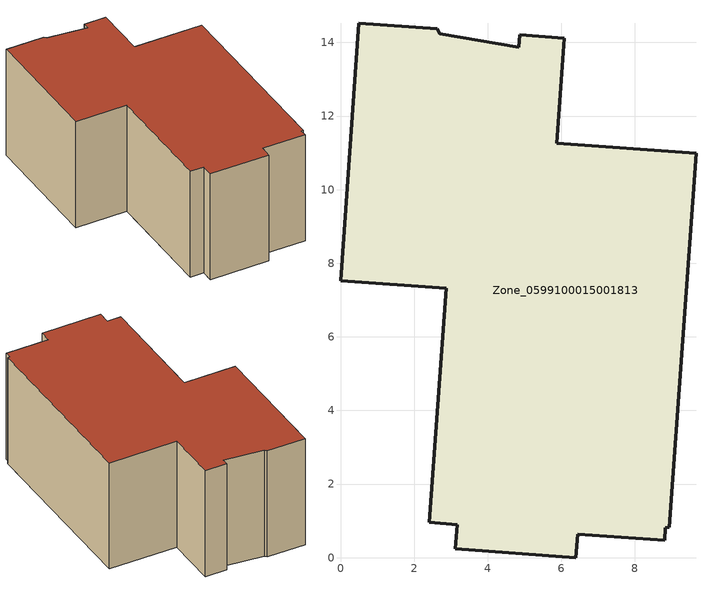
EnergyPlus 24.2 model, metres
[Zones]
Zone_0599100015001813
 floor ground (C_G): 2.7,14.24 4.84,13.87 4.88,14.21 6.08,14.12 5.88,11.26 9.66,10.99 8.94,0.83 8.83,0.81 8.8,0.47 6.44,0.64 6.39,0 3.12,0.24 3.17,0.9 2.41,0.96 2.87,7.32 0,7.53 0.5,14.52 2.62,14.37 z0.98
 wall outside (C_F): 5.88,11.26 6.08,14.12 4.88,14.21 4.84,13.87 2.7,14.24 2.62,14.37 0.5,14.52 0,7.53 2.87,7.32 2.41,0.96 3.17,0.9 3.12,0.24 6.39,0 6.44,0.64 8.8,0.47 8.83,0.81 8.94,0.83 9.66,10.99 5.88,11.26 z0.98:7.35
 roof outside (C_R): 4.84,13.87 2.7,14.24 2.62,14.37 0.5,14.52 0,7.53 2.87,7.32 2.41,0.96 3.17,0.9 3.12,0.24 6.39,0 6.44,0.64 8.8,0.47 8.83,0.81 8.94,0.83 9.66,10.99 5.88,11.26 6.08,14.12 4.88,14.21 z7.35
[BUILDING]
Pand.0599100015001813: North Axis=0; Terrain=City; Loads Convergence Tolerance Value=0.04; Temperature Convergence Tolerance Value=0.4; Solar Distribution=FullExterior; Maximum Number of Warmup Days=25; Minimum Number of Warmup Days=1
[Site:Location]
Rotterdam.The.Hague.AP_ZH_NLD Design_Conditions: Latitude=51.96; Longitude=4.45; Time Zone=1; Elevation=-4.5
[SITE:GROUNDTEMPERATURE:BUILDINGSURFACE]
18, 18, 18, 18, 18, 18, 18, 18, 18, 18, 18, 18
[MATERIAL] Thermal Absorptance=0.9; Solar Absorptance=0.7; Visible Absorptance=0.7
Name | Roughness | Thickness | Conductivity | Density | Specific Heat
G.D.1975-1991 | MediumSmooth | 0.15 | 0.288461 | 540 | 1210
F.D.1975-1991 | Rough | 0.3 | 0.230769 | 1920 | 840
R.D.1975-1991 | MediumRough | 0.2 | 0.153846 | 1500 | 1000
[CONSTRUCTION]
C_G: G.D.1975-1991
C_F: F.D.1975-1991
C_R: R.D.1975-1991
[ZONE]
Zone_0599100015001813: Type=1; Multiplier=1; Ceiling Height=Autocalculate; Volume=Autocalculate; Floor Area=autocalculate; Part of Total Floor Area=Yes
[ZONEINFILTRATION:DESIGNFLOWRATE]
Infil_Zone_0599100015001813: Zone or ZoneList or Space or SpaceList=Zone_0599100015001813; Schedule=AlwaysOn; Design Flow Rate Calculation Method=Flow/Area; Flow Rate per Floor Area=0.0042; Constant Term Coefficient=1; Temperature Term Coefficient=0; Velocity Term Coefficient=0; Velocity Squared Term Coefficient=0
[HVACTEMPLATE:ZONE:IDEALLOADSAIRSYSTEM]
Zone_0599100015001813: Maximum Heating Supply Air Temperature=50; Minimum Cooling Supply Air Temperature=13; Maximum Heating Supply Air Humidity Ratio=0.0156; Minimum Cooling Supply Air Humidity Ratio=0.0077; Heating Limit=NoLimit; Cooling Limit=NoLimit; Dehumidification Control Type=ConstantSensibleHeatRatio; Cooling Sensible Heat Ratio=0.7; Dehumidification Setpoint=60; Humidification Control Type=None; Humidification Setpoint=30; Outdoor Air Method=None; Outdoor Air Flow Rate per Person=0.00944; Outdoor Air Flow Rate per Zone Floor Area=0; Outdoor Air Flow Rate per Zone=0; Demand Controlled Ventilation Type=None; Outdoor Air Economizer Type=NoEconomizer; Heat Recovery Type=None; Sensible Heat Recovery Effectiveness=0.7; Latent Heat Recovery Effectiveness=0.65
[ZONECONTROL:THERMOSTAT]
ThermostatControl_Zone_0599100015001813: Zone or ZoneList=Zone_0599100015001813; Control Type Schedule=DualSetpointControlType; Control 1=Thermostat_Zone_0599100015001813; Temperature Difference Between Cutout And Setpoint=0
[THERMOSTATSETPOINT:DUALSETPOINT]
Thermostat_Zone_0599100015001813: Heating Setpoint Temperature Schedule=HeatingSetpoint_Zone_0599100015001813; Cooling Setpoint Temperature Schedule=CoolingSetpoint_Zone_0599100015001813
[SCHEDULE:COMPACT]
HeatingSetpoint_Zone_0599100015001813: Through: 12/31, For: AllDays, Until: 24:00, 21
CoolingSetpoint_Zone_0599100015001813: Through: 12/31, For: AllDays, Until: 24:00, 24
DualSetpointControlType: Through: 12/31, For: AllDays, Until: 24:00, 4
AlwaysOn: Through: 12/31, For: AllDays, Until: 24:00, 1
